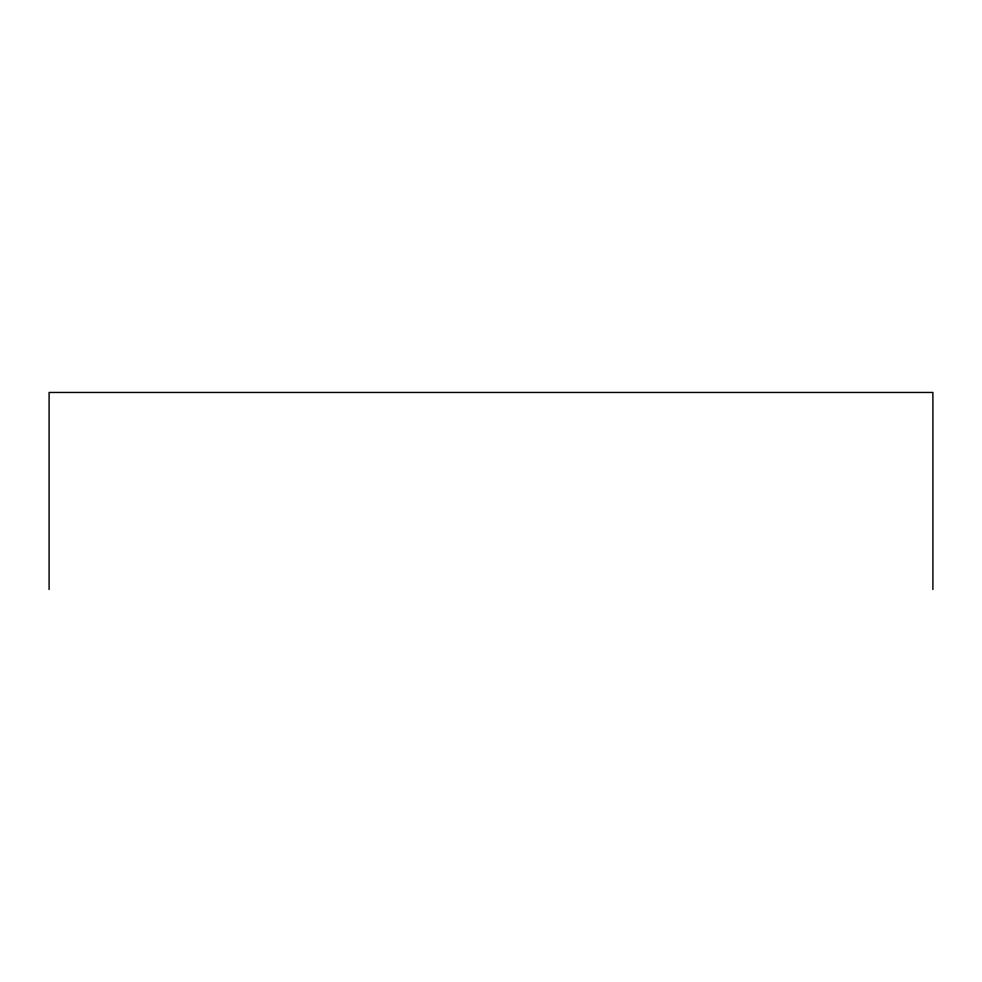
<?xml version="1.0" encoding="UTF-8"?>
<svg xmlns="http://www.w3.org/2000/svg" width="982" height="982" viewBox="0 0 982 982"><rect width="100%" height="100%" fill="white"/><g stroke="black" fill="none" stroke-linecap="round" stroke-linejoin="round"><path stroke-width="1.47" d="M932.9 589.544L932.9 392.456L49.1 392.456L49.1 589.544"/></g></svg>
